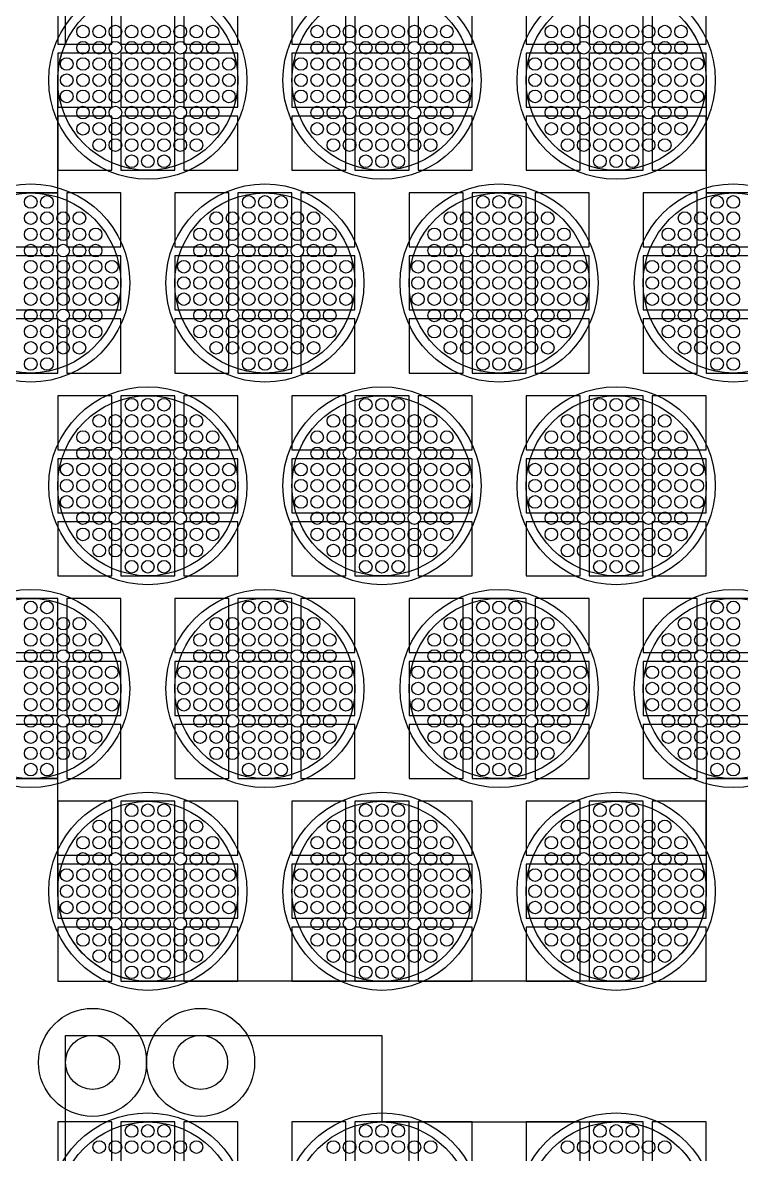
# Model space of a CAD drawing. Extents: x -49 to 54, y -38 to 38.
# Drawn here: x 17.05 to 21.04, y -24.13 to -17.85 of the extents above; entities that cross this region are included whole.
import ezdxf

# ---------------------------------------------------------------- set-up
doc = ezdxf.new("R2010")
doc.units = 0
for name, color, linetype in [('ADHESIVE_VIA_OPENINGS', 30, 'CONTINUOUS'), ('BACK_LAYER', 5, 'CONTINUOUS'), ('COND_LAYER_LOWER_ELECTRODE', 6, 'CONTINUOUS'), ('CONDUCTIVE_LAYER_BACK_LAYER', 2, 'CONTINUOUS'), ('EMITTER', 3, 'CONTINUOUS'), ('LOWER_ELECTRODE', 1, 'CONTINUOUS'), ('SUBSTRATE_VIA', 4, 'CONTINUOUS')]:
    doc.layers.add(name, color=color, linetype=linetype)

msp = doc.modelspace()

# ---------------------------------------------------------------- linework, layer by layer
at = {"layer": 'ADHESIVE_VIA_OPENINGS'}
for centre in [(17.4396, -23.6238), (18.0396, -23.6238)]:
    msp.add_circle(centre, 0.3, dxfattribs=at)
at = {"layer": 'BACK_LAYER'}
for points in [[(17.2465, -17.9704), (17.5465, -17.9704), (17.5465, -17.6704), (17.2465, -17.6704)], [(17.5965, -17.9704), (17.8965, -17.9704), (17.8965, -17.6704), (17.5965, -17.6704)], [(17.9465, -17.9704), (18.2465, -17.9704), (18.2465, -17.6704), (17.9465, -17.6704)], [(18.5465, -17.9704), (18.8465, -17.9704), (18.8465, -17.6704), (18.5465, -17.6704)], [(18.8965, -17.9704), (19.1965, -17.9704), (19.1965, -17.6704), (18.8965, -17.6704)], [(19.2465, -17.9704), (19.5465, -17.9704), (19.5465, -17.6704), (19.2465, -17.6704)], [(19.8465, -17.9704), (20.1465, -17.9704), (20.1465, -17.6704), (19.8465, -17.6704)], [(20.1965, -17.9704), (20.4965, -17.9704), (20.4965, -17.6704), (20.1965, -17.6704)], [(20.5465, -17.9704), (20.8465, -17.9704), (20.8465, -17.6704), (20.5465, -17.6704)], [(17.2465, -18.3204), (17.5465, -18.3204), (17.5465, -18.0204), (17.2465, -18.0204)], [(17.5965, -18.3204), (17.8965, -18.3204), (17.8965, -18.0204), (17.5965, -18.0204)], [(17.9465, -18.3204), (18.2465, -18.3204), (18.2465, -18.0204), (17.9465, -18.0204)], [(18.5465, -18.3204), (18.8465, -18.3204), (18.8465, -18.0204), (18.5465, -18.0204)], [(18.8965, -18.3204), (19.1965, -18.3204), (19.1965, -18.0204), (18.8965, -18.0204)], [(19.2465, -18.3204), (19.5465, -18.3204), (19.5465, -18.0204), (19.2465, -18.0204)], [(19.8465, -18.3204), (20.1465, -18.3204), (20.1465, -18.0204), (19.8465, -18.0204)], [(20.1965, -18.3204), (20.4965, -18.3204), (20.4965, -18.0204), (20.1965, -18.0204)], [(20.5465, -18.3204), (20.8465, -18.3204), (20.8465, -18.0204), (20.5465, -18.0204)], [(17.2465, -18.6704), (17.5465, -18.6704), (17.5465, -18.3704), (17.2465, -18.3704)], [(17.5965, -18.6704), (17.8965, -18.6704), (17.8965, -18.3704), (17.5965, -18.3704)], [(17.9465, -18.6704), (18.2465, -18.6704), (18.2465, -18.3704), (17.9465, -18.3704)], [(18.5465, -18.6704), (18.8465, -18.6704), (18.8465, -18.3704), (18.5465, -18.3704)], [(18.8965, -18.6704), (19.1965, -18.6704), (19.1965, -18.3704), (18.8965, -18.3704)], [(19.2465, -18.6704), (19.5465, -18.6704), (19.5465, -18.3704), (19.2465, -18.3704)], [(19.8465, -18.6704), (20.1465, -18.6704), (20.1465, -18.3704), (19.8465, -18.3704)], [(20.1965, -18.6704), (20.4965, -18.6704), (20.4965, -18.3704), (20.1965, -18.3704)], [(20.5465, -18.6704), (20.8465, -18.6704), (20.8465, -18.3704), (20.5465, -18.3704)], [(16.9465, -19.0962), (17.2465, -19.0962), (17.2465, -18.7962), (16.9465, -18.7962)], [(17.2965, -19.0962), (17.5965, -19.0962), (17.5965, -18.7962), (17.2965, -18.7962)], [(17.8965, -19.0962), (18.1965, -19.0962), (18.1965, -18.7962), (17.8965, -18.7962)], [(18.2465, -19.0962), (18.5465, -19.0962), (18.5465, -18.7962), (18.2465, -18.7962)], [(18.5965, -19.0962), (18.8965, -19.0962), (18.8965, -18.7962), (18.5965, -18.7962)], [(19.1965, -19.0962), (19.4965, -19.0962), (19.4965, -18.7962), (19.1965, -18.7962)], [(19.5465, -19.0962), (19.8465, -19.0962), (19.8465, -18.7962), (19.5465, -18.7962)], [(19.8965, -19.0962), (20.1965, -19.0962), (20.1965, -18.7962), (19.8965, -18.7962)], [(20.4965, -19.0962), (20.7965, -19.0962), (20.7965, -18.7962), (20.4965, -18.7962)], [(20.8465, -19.0962), (21.1465, -19.0962), (21.1465, -18.7962), (20.8465, -18.7962)], [(16.9465, -19.4462), (17.2465, -19.4462), (17.2465, -19.1462), (16.9465, -19.1462)], [(17.2965, -19.4462), (17.5965, -19.4462), (17.5965, -19.1462), (17.2965, -19.1462)], [(17.8965, -19.4462), (18.1965, -19.4462), (18.1965, -19.1462), (17.8965, -19.1462)], [(18.2465, -19.4462), (18.5465, -19.4462), (18.5465, -19.1462), (18.2465, -19.1462)], [(18.5965, -19.4462), (18.8965, -19.4462), (18.8965, -19.1462), (18.5965, -19.1462)], [(19.1965, -19.4462), (19.4965, -19.4462), (19.4965, -19.1462), (19.1965, -19.1462)], [(19.5465, -19.4462), (19.8465, -19.4462), (19.8465, -19.1462), (19.5465, -19.1462)], [(19.8965, -19.4462), (20.1965, -19.4462), (20.1965, -19.1462), (19.8965, -19.1462)], [(20.4965, -19.4462), (20.7965, -19.4462), (20.7965, -19.1462), (20.4965, -19.1462)], [(20.8465, -19.4462), (21.1465, -19.4462), (21.1465, -19.1462), (20.8465, -19.1462)], [(16.9465, -19.7962), (17.2465, -19.7962), (17.2465, -19.4962), (16.9465, -19.4962)], [(17.2965, -19.7962), (17.5965, -19.7962), (17.5965, -19.4962), (17.2965, -19.4962)], [(17.8965, -19.7962), (18.1965, -19.7962), (18.1965, -19.4962), (17.8965, -19.4962)], [(18.2465, -19.7962), (18.5465, -19.7962), (18.5465, -19.4962), (18.2465, -19.4962)], [(18.5965, -19.7962), (18.8965, -19.7962), (18.8965, -19.4962), (18.5965, -19.4962)], [(19.1965, -19.7962), (19.4965, -19.7962), (19.4965, -19.4962), (19.1965, -19.4962)], [(19.5465, -19.7962), (19.8465, -19.7962), (19.8465, -19.4962), (19.5465, -19.4962)], [(19.8965, -19.7962), (20.1965, -19.7962), (20.1965, -19.4962), (19.8965, -19.4962)], [(20.4965, -19.7962), (20.7965, -19.7962), (20.7965, -19.4962), (20.4965, -19.4962)], [(20.8465, -19.7962), (21.1465, -19.7962), (21.1465, -19.4962), (20.8465, -19.4962)], [(17.2465, -20.2221), (17.5465, -20.2221), (17.5465, -19.9221), (17.2465, -19.9221)], [(17.5965, -20.2221), (17.8965, -20.2221), (17.8965, -19.9221), (17.5965, -19.9221)], [(17.9465, -20.2221), (18.2465, -20.2221), (18.2465, -19.9221), (17.9465, -19.9221)], [(18.5465, -20.2221), (18.8465, -20.2221), (18.8465, -19.9221), (18.5465, -19.9221)], [(18.8965, -20.2221), (19.1965, -20.2221), (19.1965, -19.9221), (18.8965, -19.9221)], [(19.2465, -20.2221), (19.5465, -20.2221), (19.5465, -19.9221), (19.2465, -19.9221)], [(19.8465, -20.2221), (20.1465, -20.2221), (20.1465, -19.9221), (19.8465, -19.9221)], [(20.1965, -20.2221), (20.4965, -20.2221), (20.4965, -19.9221), (20.1965, -19.9221)], [(20.5465, -20.2221), (20.8465, -20.2221), (20.8465, -19.9221), (20.5465, -19.9221)], [(17.2465, -20.5721), (17.5465, -20.5721), (17.5465, -20.2721), (17.2465, -20.2721)], [(17.5965, -20.5721), (17.8965, -20.5721), (17.8965, -20.2721), (17.5965, -20.2721)], [(17.9465, -20.5721), (18.2465, -20.5721), (18.2465, -20.2721), (17.9465, -20.2721)], [(18.5465, -20.5721), (18.8465, -20.5721), (18.8465, -20.2721), (18.5465, -20.2721)], [(18.8965, -20.5721), (19.1965, -20.5721), (19.1965, -20.2721), (18.8965, -20.2721)], [(19.2465, -20.5721), (19.5465, -20.5721), (19.5465, -20.2721), (19.2465, -20.2721)], [(19.8465, -20.5721), (20.1465, -20.5721), (20.1465, -20.2721), (19.8465, -20.2721)], [(20.1965, -20.5721), (20.4965, -20.5721), (20.4965, -20.2721), (20.1965, -20.2721)], [(20.5465, -20.5721), (20.8465, -20.5721), (20.8465, -20.2721), (20.5465, -20.2721)], [(17.2465, -20.9221), (17.5465, -20.9221), (17.5465, -20.6221), (17.2465, -20.6221)], [(17.5965, -20.9221), (17.8965, -20.9221), (17.8965, -20.6221), (17.5965, -20.6221)], [(17.9465, -20.9221), (18.2465, -20.9221), (18.2465, -20.6221), (17.9465, -20.6221)], [(18.5465, -20.9221), (18.8465, -20.9221), (18.8465, -20.6221), (18.5465, -20.6221)], [(18.8965, -20.9221), (19.1965, -20.9221), (19.1965, -20.6221), (18.8965, -20.6221)], [(19.2465, -20.9221), (19.5465, -20.9221), (19.5465, -20.6221), (19.2465, -20.6221)], [(19.8465, -20.9221), (20.1465, -20.9221), (20.1465, -20.6221), (19.8465, -20.6221)], [(20.1965, -20.9221), (20.4965, -20.9221), (20.4965, -20.6221), (20.1965, -20.6221)], [(20.5465, -20.9221), (20.8465, -20.9221), (20.8465, -20.6221), (20.5465, -20.6221)], [(16.9465, -21.3479), (17.2465, -21.3479), (17.2465, -21.0479), (16.9465, -21.0479)], [(17.2965, -21.3479), (17.5965, -21.3479), (17.5965, -21.0479), (17.2965, -21.0479)], [(17.8965, -21.3479), (18.1965, -21.3479), (18.1965, -21.0479), (17.8965, -21.0479)], [(18.2465, -21.3479), (18.5465, -21.3479), (18.5465, -21.0479), (18.2465, -21.0479)], [(18.5965, -21.3479), (18.8965, -21.3479), (18.8965, -21.0479), (18.5965, -21.0479)], [(19.1965, -21.3479), (19.4965, -21.3479), (19.4965, -21.0479), (19.1965, -21.0479)], [(19.5465, -21.3479), (19.8465, -21.3479), (19.8465, -21.0479), (19.5465, -21.0479)], [(19.8965, -21.3479), (20.1965, -21.3479), (20.1965, -21.0479), (19.8965, -21.0479)], [(20.4965, -21.3479), (20.7965, -21.3479), (20.7965, -21.0479), (20.4965, -21.0479)], [(20.8465, -21.3479), (21.1465, -21.3479), (21.1465, -21.0479), (20.8465, -21.0479)], [(16.9465, -21.6979), (17.2465, -21.6979), (17.2465, -21.3979), (16.9465, -21.3979)], [(17.2965, -21.6979), (17.5965, -21.6979), (17.5965, -21.3979), (17.2965, -21.3979)], [(17.8965, -21.6979), (18.1965, -21.6979), (18.1965, -21.3979), (17.8965, -21.3979)], [(18.2465, -21.6979), (18.5465, -21.6979), (18.5465, -21.3979), (18.2465, -21.3979)], [(18.5965, -21.6979), (18.8965, -21.6979), (18.8965, -21.3979), (18.5965, -21.3979)], [(19.1965, -21.6979), (19.4965, -21.6979), (19.4965, -21.3979), (19.1965, -21.3979)], [(19.5465, -21.6979), (19.8465, -21.6979), (19.8465, -21.3979), (19.5465, -21.3979)], [(19.8965, -21.6979), (20.1965, -21.6979), (20.1965, -21.3979), (19.8965, -21.3979)], [(20.4965, -21.6979), (20.7965, -21.6979), (20.7965, -21.3979), (20.4965, -21.3979)], [(20.8465, -21.6979), (21.1465, -21.6979), (21.1465, -21.3979), (20.8465, -21.3979)], [(16.9465, -22.0479), (17.2465, -22.0479), (17.2465, -21.7479), (16.9465, -21.7479)], [(17.2965, -22.0479), (17.5965, -22.0479), (17.5965, -21.7479), (17.2965, -21.7479)], [(17.8965, -22.0479), (18.1965, -22.0479), (18.1965, -21.7479), (17.8965, -21.7479)], [(18.2465, -22.0479), (18.5465, -22.0479), (18.5465, -21.7479), (18.2465, -21.7479)], [(18.5965, -22.0479), (18.8965, -22.0479), (18.8965, -21.7479), (18.5965, -21.7479)], [(19.1965, -22.0479), (19.4965, -22.0479), (19.4965, -21.7479), (19.1965, -21.7479)], [(19.5465, -22.0479), (19.8465, -22.0479), (19.8465, -21.7479), (19.5465, -21.7479)], [(19.8965, -22.0479), (20.1965, -22.0479), (20.1965, -21.7479), (19.8965, -21.7479)], [(20.4965, -22.0479), (20.7965, -22.0479), (20.7965, -21.7479), (20.4965, -21.7479)], [(20.8465, -22.0479), (21.1465, -22.0479), (21.1465, -21.7479), (20.8465, -21.7479)], [(17.2465, -22.4737), (17.5465, -22.4737), (17.5465, -22.1737), (17.2465, -22.1737)], [(17.5965, -22.4737), (17.8965, -22.4737), (17.8965, -22.1737), (17.5965, -22.1737)], [(17.9465, -22.4737), (18.2465, -22.4737), (18.2465, -22.1737), (17.9465, -22.1737)], [(18.5465, -22.4737), (18.8465, -22.4737), (18.8465, -22.1737), (18.5465, -22.1737)], [(18.8965, -22.4737), (19.1965, -22.4737), (19.1965, -22.1737), (18.8965, -22.1737)], [(19.2465, -22.4737), (19.5465, -22.4737), (19.5465, -22.1737), (19.2465, -22.1737)], [(19.8465, -22.4737), (20.1465, -22.4737), (20.1465, -22.1737), (19.8465, -22.1737)], [(20.1965, -22.4737), (20.4965, -22.4737), (20.4965, -22.1737), (20.1965, -22.1737)], [(20.5465, -22.4737), (20.8465, -22.4737), (20.8465, -22.1737), (20.5465, -22.1737)], [(17.2465, -22.8237), (17.5465, -22.8237), (17.5465, -22.5237), (17.2465, -22.5237)], [(17.5965, -22.8237), (17.8965, -22.8237), (17.8965, -22.5237), (17.5965, -22.5237)], [(17.9465, -22.8237), (18.2465, -22.8237), (18.2465, -22.5237), (17.9465, -22.5237)], [(18.5465, -22.8237), (18.8465, -22.8237), (18.8465, -22.5237), (18.5465, -22.5237)], [(18.8965, -22.8237), (19.1965, -22.8237), (19.1965, -22.5237), (18.8965, -22.5237)], [(19.2465, -22.8237), (19.5465, -22.8237), (19.5465, -22.5237), (19.2465, -22.5237)], [(19.8465, -22.8237), (20.1465, -22.8237), (20.1465, -22.5237), (19.8465, -22.5237)], [(20.1965, -22.8237), (20.4965, -22.8237), (20.4965, -22.5237), (20.1965, -22.5237)], [(20.5465, -22.8237), (20.8465, -22.8237), (20.8465, -22.5237), (20.5465, -22.5237)], [(17.2465, -23.1737), (17.5465, -23.1737), (17.5465, -22.8737), (17.2465, -22.8737)], [(17.5965, -23.1737), (17.8965, -23.1737), (17.8965, -22.8737), (17.5965, -22.8737)], [(17.9465, -23.1737), (18.2465, -23.1737), (18.2465, -22.8737), (17.9465, -22.8737)], [(18.5465, -23.1737), (18.8465, -23.1737), (18.8465, -22.8737), (18.5465, -22.8737)], [(18.8965, -23.1737), (19.1965, -23.1737), (19.1965, -22.8737), (18.8965, -22.8737)], [(19.2465, -23.1737), (19.5465, -23.1737), (19.5465, -22.8737), (19.2465, -22.8737)], [(19.8465, -23.1737), (20.1465, -23.1737), (20.1465, -22.8737), (19.8465, -22.8737)], [(20.1965, -23.1737), (20.4965, -23.1737), (20.4965, -22.8737), (20.1965, -22.8737)], [(20.5465, -23.1737), (20.8465, -23.1737), (20.8465, -22.8737), (20.5465, -22.8737)], [(17.2465, -24.2541), (17.5465, -24.2541), (17.5465, -23.9541), (17.2465, -23.9541)], [(17.5965, -24.2541), (17.8965, -24.2541), (17.8965, -23.9541), (17.5965, -23.9541)], [(17.9465, -24.2541), (18.2465, -24.2541), (18.2465, -23.9541), (17.9465, -23.9541)], [(18.5465, -24.2541), (18.8465, -24.2541), (18.8465, -23.9541), (18.5465, -23.9541)], [(18.8965, -24.2541), (19.1965, -24.2541), (19.1965, -23.9541), (18.8965, -23.9541)], [(19.2465, -24.2541), (19.5465, -24.2541), (19.5465, -23.9541), (19.2465, -23.9541)], [(19.8465, -24.2541), (20.1465, -24.2541), (20.1465, -23.9541), (19.8465, -23.9541)], [(20.1965, -24.2541), (20.4965, -24.2541), (20.4965, -23.9541), (20.1965, -23.9541)], [(20.5465, -24.2541), (20.8465, -24.2541), (20.8465, -23.9541), (20.5465, -23.9541)]]:
    msp.add_lwpolyline(points, close=True, dxfattribs=at)
at = {"layer": 'COND_LAYER_LOWER_ELECTRODE'}
for centre in [(17.7465, -18.1704), (19.0465, -18.1704), (20.3465, -18.1704), (17.0965, -19.2962), (18.3965, -19.2962), (19.6965, -19.2962), (20.9965, -19.2962), (17.7465, -20.4221), (19.0465, -20.4221), (20.3465, -20.4221), (17.0965, -21.5479), (18.3965, -21.5479), (19.6965, -21.5479), (20.9965, -21.5479), (17.7465, -22.6737), (19.0465, -22.6737), (20.3465, -22.6737), (17.7465, -24.4541), (19.0465, -24.4541), (20.3465, -24.4541)]:
    msp.add_circle(centre, 0.55, dxfattribs=at)
at = {"layer": 'CONDUCTIVE_LAYER_BACK_LAYER'}
for points in [[(17.0469, -18.7987), (17.0667, -18.7971), (17.0866, -18.7963), (17.2465, -18.7963), (17.2465, -18.1704), (17.2469, -18.1505), (17.2481, -18.1307), (17.2501, -18.1109), (17.2528, -18.0912), (17.2564, -18.0717), (17.2607, -18.0522), (17.2658, -18.033), (17.2716, -18.014), (17.2782, -17.9953), (17.2855, -17.9768), (17.2896, -17.9676), (17.2896, -17.1901)], [(20.7238, -17.8423), (20.7365, -17.8576), (20.7487, -17.8733), (20.7602, -17.8895), (20.771, -17.9062), (20.7812, -17.9233), (20.7906, -17.9408), (20.7994, -17.9586), (20.8075, -17.9768), (20.8148, -17.9953), (20.8214, -18.014), (20.8273, -18.033), (20.8323, -18.0522), (20.8367, -18.0717), (20.8402, -18.0912), (20.843, -18.1109), (20.8449, -18.1307), (20.8461, -18.1505), (20.8465, -18.1704), (20.8465, -18.7963), (21.0064, -18.7963), (21.0263, -18.7971), (21.0461, -18.7987)], [(21.0461, -22.0454), (21.0263, -22.047), (21.0064, -22.0478), (20.8465, -22.0478), (20.8465, -22.6737), (20.8461, -22.6936), (20.8449, -22.7135), (20.843, -22.7333), (20.8402, -22.7529), (20.8367, -22.7725), (20.8323, -22.7919), (20.8273, -22.8111), (20.8214, -22.8301), (20.8148, -22.8489), (20.8075, -22.8674), (20.7994, -22.8856), (20.7906, -22.9034), (20.7812, -22.9209), (20.771, -22.938), (20.7602, -22.9546), (20.7487, -22.9708), (20.7365, -22.9866), (20.7238, -23.0019), (20.7104, -23.0166), (20.6965, -23.0308), (20.6821, -23.0444), (20.6671, -23.0575), (20.6515, -23.0699), (20.6356, -23.0817), (20.6191, -23.0929), (20.6022, -23.1034), (20.5849, -23.1132), (20.5673, -23.1224), (20.5493, -23.1308), (20.5309, -23.1385), (20.5123, -23.1455), (20.4934, -23.1517), (20.4743, -23.1571), (20.455, -23.1618), (20.4355, -23.1658), (20.4159, -23.1689), (20.3961, -23.1713), (20.3763, -23.1729), (20.3564, -23.1736), (17.7366, -23.1736), (17.7167, -23.1729), (17.6969, -23.1713), (17.6771, -23.1689), (17.6575, -23.1658), (17.638, -23.1618), (17.6187, -23.1571), (17.5996, -23.1517), (17.5807, -23.1455), (17.5621, -23.1385), (17.5437, -23.1308), (17.5257, -23.1224), (17.5081, -23.1132), (17.4908, -23.1034), (17.4739, -23.0929), (17.4575, -23.0817), (17.4415, -23.0699), (17.426, -23.0575), (17.411, -23.0444), (17.3965, -23.0308), (17.3826, -23.0166), (17.3692, -23.0019), (17.3565, -22.9866), (17.3443, -22.9708), (17.3329, -22.9546), (17.322, -22.938), (17.3118, -22.9209), (17.3024, -22.9034), (17.2936, -22.8856), (17.2855, -22.8674), (17.2782, -22.8489), (17.2716, -22.8301), (17.2658, -22.8111), (17.2607, -22.7919), (17.2564, -22.7725), (17.2528, -22.7529), (17.2501, -22.7333), (17.2481, -22.7135), (17.2469, -22.6936), (17.2465, -22.6737), (17.2465, -22.0478), (17.0866, -22.0478), (17.0667, -22.047), (17.0469, -22.0454)], [(17.2896, -24.2514), (17.2896, -23.4738), (19.0465, -23.4738), (19.0465, -23.9542), (20.3564, -23.9542), (20.3763, -23.955), (20.3961, -23.9566), (20.4159, -23.959), (20.4355, -23.9621), (20.455, -23.966), (20.4743, -23.9707), (20.4934, -23.9762), (20.5123, -23.9824), (20.5309, -23.9894), (20.5493, -23.9971), (20.5673, -24.0055), (20.5849, -24.0146), (20.6022, -24.0245), (20.6191, -24.035), (20.6356, -24.0461), (20.6515, -24.058), (20.6671, -24.0704), (20.6821, -24.0834), (20.6965, -24.0971), (20.7104, -24.1113), (20.7238, -24.126), (20.7365, -24.1413)]]:
    msp.add_lwpolyline(points, dxfattribs=at)
at = {"layer": 'EMITTER'}
for centre in [(17.7465, -18.1704), (19.0465, -18.1704), (20.3465, -18.1704), (17.0965, -19.2962), (18.3965, -19.2962), (19.6965, -19.2962), (20.9965, -19.2962), (17.7465, -20.4221), (19.0465, -20.4221), (20.3465, -20.4221), (17.0965, -21.5479), (18.3965, -21.5479), (19.6965, -21.5479), (20.9965, -21.5479), (17.7465, -22.6737), (19.0465, -22.6737), (20.3465, -22.6737), (17.7465, -24.4541), (19.0465, -24.4541), (20.3465, -24.4541)]:
    msp.add_circle(centre, 0.5, dxfattribs=at)
at = {"layer": 'LOWER_ELECTRODE'}
for centre in [(17.3865, -17.9004), (17.4765, -17.9004), (17.5665, -17.9004), (17.6565, -17.9004), (17.7465, -17.9004), (17.8365, -17.9004), (17.9265, -17.9004), (18.0165, -17.9004), (18.1065, -17.9004), (18.6865, -17.9004), (18.7765, -17.9004), (18.8665, -17.9004), (18.9565, -17.9004), (19.0465, -17.9004), (19.1365, -17.9004), (19.2265, -17.9004), (19.3165, -17.9004), (19.4065, -17.9004), (19.9865, -17.9004), (20.0765, -17.9004), (20.1665, -17.9004), (20.2565, -17.9004), (20.3465, -17.9004), (20.4365, -17.9004), (20.5265, -17.9004), (20.6165, -17.9004), (20.7065, -17.9004), (17.3865, -17.9904), (17.4765, -17.9904), (17.5665, -17.9904), (17.6565, -17.9904), (17.7465, -17.9904), (17.8365, -17.9904), (17.9265, -17.9904), (18.0165, -17.9904), (18.1065, -17.9904), (18.6865, -17.9904), (18.7765, -17.9904), (18.8665, -17.9904), (18.9565, -17.9904), (19.0465, -17.9904), (19.1365, -17.9904), (19.2265, -17.9904), (19.3165, -17.9904), (19.4065, -17.9904), (19.9865, -17.9904), (20.0765, -17.9904), (20.1665, -17.9904), (20.2565, -17.9904), (20.3465, -17.9904), (20.4365, -17.9904), (20.5265, -17.9904), (20.6165, -17.9904), (20.7065, -17.9904), (17.2965, -18.0804), (17.3865, -18.0804), (17.4765, -18.0804), (17.5665, -18.0804), (17.6565, -18.0804), (17.7465, -18.0804), (17.8365, -18.0804), (17.9265, -18.0804), (18.0165, -18.0804), (18.1065, -18.0804), (18.1965, -18.0804), (18.5965, -18.0804), (18.6865, -18.0804), (18.7765, -18.0804), (18.8665, -18.0804), (18.9565, -18.0804), (19.0465, -18.0804), (19.1365, -18.0804), (19.2265, -18.0804), (19.3165, -18.0804), (19.4065, -18.0804), (19.4965, -18.0804), (19.8965, -18.0804), (19.9865, -18.0804), (20.0765, -18.0804), (20.1665, -18.0804), (20.2565, -18.0804), (20.3465, -18.0804), (20.4365, -18.0804), (20.5265, -18.0804), (20.6165, -18.0804), (20.7065, -18.0804), (20.7965, -18.0804), (17.2965, -18.1704), (17.3865, -18.1704), (17.4765, -18.1704), (17.5665, -18.1704), (17.6565, -18.1704), (17.7465, -18.1704), (17.8365, -18.1704), (17.9265, -18.1704), (18.0165, -18.1704), (18.1065, -18.1704), (18.1965, -18.1704), (18.5965, -18.1704), (18.6865, -18.1704), (18.7765, -18.1704), (18.8665, -18.1704), (18.9565, -18.1704), (19.0465, -18.1704), (19.1365, -18.1704), (19.2265, -18.1704), (19.3165, -18.1704), (19.4065, -18.1704), (19.4965, -18.1704), (19.8965, -18.1704), (19.9865, -18.1704), (20.0765, -18.1704), (20.1665, -18.1704), (20.2565, -18.1704), (20.3465, -18.1704), (20.4365, -18.1704), (20.5265, -18.1704), (20.6165, -18.1704), (20.7065, -18.1704), (20.7965, -18.1704), (17.2965, -18.2604), (17.3865, -18.2604), (17.4765, -18.2604), (17.5665, -18.2604), (17.6565, -18.2604), (17.7465, -18.2604), (17.8365, -18.2604), (17.9265, -18.2604), (18.0165, -18.2604), (18.1065, -18.2604), (18.1965, -18.2604), (18.5965, -18.2604), (18.6865, -18.2604), (18.7765, -18.2604), (18.8665, -18.2604), (18.9565, -18.2604), (19.0465, -18.2604), (19.1365, -18.2604), (19.2265, -18.2604), (19.3165, -18.2604), (19.4065, -18.2604), (19.4965, -18.2604), (19.8965, -18.2604), (19.9865, -18.2604), (20.0765, -18.2604), (20.1665, -18.2604), (20.2565, -18.2604), (20.3465, -18.2604), (20.4365, -18.2604), (20.5265, -18.2604), (20.6165, -18.2604), (20.7065, -18.2604), (20.7965, -18.2604), (17.3865, -18.3504), (17.4765, -18.3504), (17.5665, -18.3504), (17.6565, -18.3504), (17.7465, -18.3504), (17.8365, -18.3504), (17.9265, -18.3504), (18.0165, -18.3504), (18.1065, -18.3504), (18.6865, -18.3504), (18.7765, -18.3504), (18.8665, -18.3504), (18.9565, -18.3504), (19.0465, -18.3504), (19.1365, -18.3504), (19.2265, -18.3504), (19.3165, -18.3504), (19.4065, -18.3504), (19.9865, -18.3504), (20.0765, -18.3504), (20.1665, -18.3504), (20.2565, -18.3504), (20.3465, -18.3504), (20.4365, -18.3504), (20.5265, -18.3504), (20.6165, -18.3504), (20.7065, -18.3504), (17.3865, -18.4404), (17.4765, -18.4404), (17.5665, -18.4404), (17.6565, -18.4404), (17.7465, -18.4404), (17.8365, -18.4404), (17.9265, -18.4404), (18.0165, -18.4404), (18.1065, -18.4404), (18.6865, -18.4404), (18.7765, -18.4404), (18.8665, -18.4404), (18.9565, -18.4404), (19.0465, -18.4404), (19.1365, -18.4404), (19.2265, -18.4404), (19.3165, -18.4404), (19.4065, -18.4404), (19.9865, -18.4404), (20.0765, -18.4404), (20.1665, -18.4404), (20.2565, -18.4404), (20.3465, -18.4404), (20.4365, -18.4404), (20.5265, -18.4404), (20.6165, -18.4404), (20.7065, -18.4404), (17.4765, -18.5304), (17.5665, -18.5304), (17.6565, -18.5304), (17.7465, -18.5304), (17.8365, -18.5304), (17.9265, -18.5304), (18.0165, -18.5304), (18.7765, -18.5304), (18.8665, -18.5304), (18.9565, -18.5304), (19.0465, -18.5304), (19.1365, -18.5304), (19.2265, -18.5304), (19.3165, -18.5304), (20.0765, -18.5304), (20.1665, -18.5304), (20.2565, -18.5304), (20.3465, -18.5304), (20.4365, -18.5304), (20.5265, -18.5304), (20.6165, -18.5304), (17.6565, -18.6204), (17.7465, -18.6204), (17.8365, -18.6204), (18.9565, -18.6204), (19.0465, -18.6204), (19.1365, -18.6204), (20.2565, -18.6204), (20.3465, -18.6204), (20.4365, -18.6204), (17.0965, -18.8462), (17.1865, -18.8462), (18.3065, -18.8462), (18.3965, -18.8462), (18.4865, -18.8462), (19.6065, -18.8462), (19.6965, -18.8462), (19.7865, -18.8462), (20.9065, -18.8462), (20.9965, -18.8462), (17.0965, -18.9362), (17.1865, -18.9362), (17.2765, -18.9362), (17.3665, -18.9362), (18.1265, -18.9362), (18.2165, -18.9362), (18.3065, -18.9362), (18.3965, -18.9362), (18.4865, -18.9362), (18.5765, -18.9362), (18.6665, -18.9362), (19.4265, -18.9362), (19.5165, -18.9362), (19.6065, -18.9362), (19.6965, -18.9362), (19.7865, -18.9362), (19.8765, -18.9362), (19.9665, -18.9362), (20.7265, -18.9362), (20.8165, -18.9362), (20.9065, -18.9362), (20.9965, -18.9362), (17.0965, -19.0262), (17.1865, -19.0262), (17.2765, -19.0262), (17.3665, -19.0262), (17.4565, -19.0262), (18.0365, -19.0262), (18.1265, -19.0262), (18.2165, -19.0262), (18.3065, -19.0262), (18.3965, -19.0262), (18.4865, -19.0262), (18.5765, -19.0262), (18.6665, -19.0262), (18.7565, -19.0262), (19.3365, -19.0262), (19.4265, -19.0262), (19.5165, -19.0262), (19.6065, -19.0262), (19.6965, -19.0262), (19.7865, -19.0262), (19.8765, -19.0262), (19.9665, -19.0262), (20.0565, -19.0262), (20.6365, -19.0262), (20.7265, -19.0262), (20.8165, -19.0262), (20.9065, -19.0262), (20.9965, -19.0262), (17.0965, -19.1162), (17.1865, -19.1162), (17.2765, -19.1162), (17.3665, -19.1162), (17.4565, -19.1162), (18.0365, -19.1162), (18.1265, -19.1162), (18.2165, -19.1162), (18.3065, -19.1162), (18.3965, -19.1162), (18.4865, -19.1162), (18.5765, -19.1162), (18.6665, -19.1162), (18.7565, -19.1162), (19.3365, -19.1162), (19.4265, -19.1162), (19.5165, -19.1162), (19.6065, -19.1162), (19.6965, -19.1162), (19.7865, -19.1162), (19.8765, -19.1162), (19.9665, -19.1162), (20.0565, -19.1162), (20.6365, -19.1162), (20.7265, -19.1162), (20.8165, -19.1162), (20.9065, -19.1162), (20.9965, -19.1162), (17.0965, -19.2062), (17.1865, -19.2062), (17.2765, -19.2062), (17.3665, -19.2062), (17.4565, -19.2062), (17.5465, -19.2062), (17.9465, -19.2062), (18.0365, -19.2062), (18.1265, -19.2062), (18.2165, -19.2062), (18.3065, -19.2062), (18.3965, -19.2062), (18.4865, -19.2062), (18.5765, -19.2062), (18.6665, -19.2062), (18.7565, -19.2062), (18.8465, -19.2062), (19.2465, -19.2062), (19.3365, -19.2062), (19.4265, -19.2062), (19.5165, -19.2062), (19.6065, -19.2062), (19.6965, -19.2062), (19.7865, -19.2062), (19.8765, -19.2062), (19.9665, -19.2062), (20.0565, -19.2062), (20.1465, -19.2062), (20.5465, -19.2062), (20.6365, -19.2062), (20.7265, -19.2062), (20.8165, -19.2062), (20.9065, -19.2062), (20.9965, -19.2062), (17.0965, -19.2962), (17.1865, -19.2962), (17.2765, -19.2962), (17.3665, -19.2962), (17.4565, -19.2962), (17.5465, -19.2962), (17.9465, -19.2962), (18.0365, -19.2962), (18.1265, -19.2962), (18.2165, -19.2962), (18.3065, -19.2962), (18.3965, -19.2962), (18.4865, -19.2962), (18.5765, -19.2962), (18.6665, -19.2962), (18.7565, -19.2962), (18.8465, -19.2962), (19.2465, -19.2962), (19.3365, -19.2962), (19.4265, -19.2962), (19.5165, -19.2962), (19.6065, -19.2962), (19.6965, -19.2962), (19.7865, -19.2962), (19.8765, -19.2962), (19.9665, -19.2962), (20.0565, -19.2962), (20.1465, -19.2962), (20.5465, -19.2962), (20.6365, -19.2962), (20.7265, -19.2962), (20.8165, -19.2962), (20.9065, -19.2962), (20.9965, -19.2962), (17.0965, -19.3862), (17.1865, -19.3862), (17.2765, -19.3862), (17.3665, -19.3862), (17.4565, -19.3862), (17.5465, -19.3862), (17.9465, -19.3862), (18.0365, -19.3862), (18.1265, -19.3862), (18.2165, -19.3862), (18.3065, -19.3862), (18.3965, -19.3862), (18.4865, -19.3862), (18.5765, -19.3862), (18.6665, -19.3862), (18.7565, -19.3862), (18.8465, -19.3862), (19.2465, -19.3862), (19.3365, -19.3862), (19.4265, -19.3862), (19.5165, -19.3862), (19.6065, -19.3862), (19.6965, -19.3862), (19.7865, -19.3862), (19.8765, -19.3862), (19.9665, -19.3862), (20.0565, -19.3862), (20.1465, -19.3862), (20.5465, -19.3862), (20.6365, -19.3862), (20.7265, -19.3862), (20.8165, -19.3862), (20.9065, -19.3862), (20.9965, -19.3862), (17.0965, -19.4762), (17.1865, -19.4762), (17.2765, -19.4762), (17.3665, -19.4762), (17.4565, -19.4762), (18.0365, -19.4762), (18.1265, -19.4762), (18.2165, -19.4762), (18.3065, -19.4762), (18.3965, -19.4762), (18.4865, -19.4762), (18.5765, -19.4762), (18.6665, -19.4762), (18.7565, -19.4762), (19.3365, -19.4762), (19.4265, -19.4762), (19.5165, -19.4762), (19.6065, -19.4762), (19.6965, -19.4762), (19.7865, -19.4762), (19.8765, -19.4762), (19.9665, -19.4762), (20.0565, -19.4762), (20.6365, -19.4762), (20.7265, -19.4762), (20.8165, -19.4762), (20.9065, -19.4762), (20.9965, -19.4762), (17.0965, -19.5662), (17.1865, -19.5662), (17.2765, -19.5662), (17.3665, -19.5662), (17.4565, -19.5662), (18.0365, -19.5662), (18.1265, -19.5662), (18.2165, -19.5662), (18.3065, -19.5662), (18.3965, -19.5662), (18.4865, -19.5662), (18.5765, -19.5662), (18.6665, -19.5662), (18.7565, -19.5662), (19.3365, -19.5662), (19.4265, -19.5662), (19.5165, -19.5662), (19.6065, -19.5662), (19.6965, -19.5662), (19.7865, -19.5662), (19.8765, -19.5662), (19.9665, -19.5662), (20.0565, -19.5662), (20.6365, -19.5662), (20.7265, -19.5662), (20.8165, -19.5662), (20.9065, -19.5662), (20.9965, -19.5662), (17.0965, -19.6562), (17.1865, -19.6562), (17.2765, -19.6562), (17.3665, -19.6562), (18.1265, -19.6562), (18.2165, -19.6562), (18.3065, -19.6562), (18.3965, -19.6562), (18.4865, -19.6562), (18.5765, -19.6562), (18.6665, -19.6562), (19.4265, -19.6562), (19.5165, -19.6562), (19.6065, -19.6562), (19.6965, -19.6562), (19.7865, -19.6562), (19.8765, -19.6562), (19.9665, -19.6562), (20.7265, -19.6562), (20.8165, -19.6562), (20.9065, -19.6562), (20.9965, -19.6562), (17.0965, -19.7462), (17.1865, -19.7462), (18.3065, -19.7462), (18.3965, -19.7462), (18.4865, -19.7462), (19.6065, -19.7462), (19.6965, -19.7462), (19.7865, -19.7462), (20.9065, -19.7462), (20.9965, -19.7462), (17.6565, -19.9721), (17.7465, -19.9721), (17.8365, -19.9721), (18.9565, -19.9721), (19.0465, -19.9721), (19.1365, -19.9721), (20.2565, -19.9721), (20.3465, -19.9721), (20.4365, -19.9721), (17.4765, -20.0621), (17.5665, -20.0621), (17.6565, -20.0621), (17.7465, -20.0621), (17.8365, -20.0621), (17.9265, -20.0621), (18.0165, -20.0621), (18.7765, -20.0621), (18.8665, -20.0621), (18.9565, -20.0621), (19.0465, -20.0621), (19.1365, -20.0621), (19.2265, -20.0621), (19.3165, -20.0621), (20.0765, -20.0621), (20.1665, -20.0621), (20.2565, -20.0621), (20.3465, -20.0621), (20.4365, -20.0621), (20.5265, -20.0621), (20.6165, -20.0621), (17.3865, -20.1521), (17.4765, -20.1521), (17.5665, -20.1521), (17.6565, -20.1521), (17.7465, -20.1521), (17.8365, -20.1521), (17.9265, -20.1521), (18.0165, -20.1521), (18.1065, -20.1521), (18.6865, -20.1521), (18.7765, -20.1521), (18.8665, -20.1521), (18.9565, -20.1521), (19.0465, -20.1521), (19.1365, -20.1521), (19.2265, -20.1521), (19.3165, -20.1521), (19.4065, -20.1521), (19.9865, -20.1521), (20.0765, -20.1521), (20.1665, -20.1521), (20.2565, -20.1521), (20.3465, -20.1521), (20.4365, -20.1521), (20.5265, -20.1521), (20.6165, -20.1521), (20.7065, -20.1521), (17.3865, -20.2421), (17.4765, -20.2421), (17.5665, -20.2421), (17.6565, -20.2421), (17.7465, -20.2421), (17.8365, -20.2421), (17.9265, -20.2421), (18.0165, -20.2421), (18.1065, -20.2421), (18.6865, -20.2421), (18.7765, -20.2421), (18.8665, -20.2421), (18.9565, -20.2421), (19.0465, -20.2421), (19.1365, -20.2421), (19.2265, -20.2421), (19.3165, -20.2421), (19.4065, -20.2421), (19.9865, -20.2421), (20.0765, -20.2421), (20.1665, -20.2421), (20.2565, -20.2421), (20.3465, -20.2421), (20.4365, -20.2421), (20.5265, -20.2421), (20.6165, -20.2421), (20.7065, -20.2421), (17.2965, -20.3321), (17.3865, -20.3321), (17.4765, -20.3321), (17.5665, -20.3321), (17.6565, -20.3321), (17.7465, -20.3321), (17.8365, -20.3321), (17.9265, -20.3321), (18.0165, -20.3321), (18.1065, -20.3321), (18.1965, -20.3321), (18.5965, -20.3321), (18.6865, -20.3321), (18.7765, -20.3321), (18.8665, -20.3321), (18.9565, -20.3321), (19.0465, -20.3321), (19.1365, -20.3321), (19.2265, -20.3321), (19.3165, -20.3321), (19.4065, -20.3321), (19.4965, -20.3321), (19.8965, -20.3321), (19.9865, -20.3321), (20.0765, -20.3321), (20.1665, -20.3321), (20.2565, -20.3321), (20.3465, -20.3321), (20.4365, -20.3321), (20.5265, -20.3321), (20.6165, -20.3321), (20.7065, -20.3321), (20.7965, -20.3321), (17.2965, -20.4221), (17.3865, -20.4221), (17.4765, -20.4221), (17.5665, -20.4221), (17.6565, -20.4221), (17.7465, -20.4221), (17.8365, -20.4221), (17.9265, -20.4221), (18.0165, -20.4221), (18.1065, -20.4221), (18.1965, -20.4221), (18.5965, -20.4221), (18.6865, -20.4221), (18.7765, -20.4221), (18.8665, -20.4221), (18.9565, -20.4221), (19.0465, -20.4221), (19.1365, -20.4221), (19.2265, -20.4221), (19.3165, -20.4221), (19.4065, -20.4221), (19.4965, -20.4221), (19.8965, -20.4221), (19.9865, -20.4221), (20.0765, -20.4221), (20.1665, -20.4221), (20.2565, -20.4221), (20.3465, -20.4221), (20.4365, -20.4221), (20.5265, -20.4221), (20.6165, -20.4221), (20.7065, -20.4221), (20.7965, -20.4221), (17.2965, -20.5121), (17.3865, -20.5121), (17.4765, -20.5121), (17.5665, -20.5121), (17.6565, -20.5121), (17.7465, -20.5121), (17.8365, -20.5121), (17.9265, -20.5121), (18.0165, -20.5121), (18.1065, -20.5121), (18.1965, -20.5121), (18.5965, -20.5121), (18.6865, -20.5121), (18.7765, -20.5121), (18.8665, -20.5121), (18.9565, -20.5121), (19.0465, -20.5121), (19.1365, -20.5121), (19.2265, -20.5121), (19.3165, -20.5121), (19.4065, -20.5121), (19.4965, -20.5121), (19.8965, -20.5121), (19.9865, -20.5121), (20.0765, -20.5121), (20.1665, -20.5121), (20.2565, -20.5121), (20.3465, -20.5121), (20.4365, -20.5121), (20.5265, -20.5121), (20.6165, -20.5121), (20.7065, -20.5121), (20.7965, -20.5121), (17.3865, -20.6021), (17.4765, -20.6021), (17.5665, -20.6021), (17.6565, -20.6021), (17.7465, -20.6021), (17.8365, -20.6021), (17.9265, -20.6021), (18.0165, -20.6021), (18.1065, -20.6021), (18.6865, -20.6021), (18.7765, -20.6021), (18.8665, -20.6021), (18.9565, -20.6021), (19.0465, -20.6021), (19.1365, -20.6021), (19.2265, -20.6021), (19.3165, -20.6021), (19.4065, -20.6021), (19.9865, -20.6021), (20.0765, -20.6021), (20.1665, -20.6021), (20.2565, -20.6021), (20.3465, -20.6021), (20.4365, -20.6021), (20.5265, -20.6021), (20.6165, -20.6021), (20.7065, -20.6021), (17.3865, -20.6921), (17.4765, -20.6921), (17.5665, -20.6921), (17.6565, -20.6921), (17.7465, -20.6921), (17.8365, -20.6921), (17.9265, -20.6921), (18.0165, -20.6921), (18.1065, -20.6921), (18.6865, -20.6921), (18.7765, -20.6921), (18.8665, -20.6921), (18.9565, -20.6921), (19.0465, -20.6921), (19.1365, -20.6921), (19.2265, -20.6921), (19.3165, -20.6921), (19.4065, -20.6921), (19.9865, -20.6921), (20.0765, -20.6921), (20.1665, -20.6921), (20.2565, -20.6921), (20.3465, -20.6921), (20.4365, -20.6921), (20.5265, -20.6921), (20.6165, -20.6921), (20.7065, -20.6921), (17.4765, -20.7821), (17.5665, -20.7821), (17.6565, -20.7821), (17.7465, -20.7821), (17.8365, -20.7821), (17.9265, -20.7821), (18.0165, -20.7821), (18.7765, -20.7821), (18.8665, -20.7821), (18.9565, -20.7821), (19.0465, -20.7821), (19.1365, -20.7821), (19.2265, -20.7821), (19.3165, -20.7821), (20.0765, -20.7821), (20.1665, -20.7821), (20.2565, -20.7821), (20.3465, -20.7821), (20.4365, -20.7821), (20.5265, -20.7821), (20.6165, -20.7821), (17.6565, -20.8721), (17.7465, -20.8721), (17.8365, -20.8721), (18.9565, -20.8721), (19.0465, -20.8721), (19.1365, -20.8721), (20.2565, -20.8721), (20.3465, -20.8721), (20.4365, -20.8721), (17.0965, -21.0979), (17.1865, -21.0979), (18.3065, -21.0979), (18.3965, -21.0979), (18.4865, -21.0979), (19.6065, -21.0979), (19.6965, -21.0979), (19.7865, -21.0979), (20.9065, -21.0979), (20.9965, -21.0979), (17.0965, -21.1879), (17.1865, -21.1879), (17.2765, -21.1879), (17.3665, -21.1879), (18.1265, -21.1879), (18.2165, -21.1879), (18.3065, -21.1879), (18.3965, -21.1879), (18.4865, -21.1879), (18.5765, -21.1879), (18.6665, -21.1879), (19.4265, -21.1879), (19.5165, -21.1879), (19.6065, -21.1879), (19.6965, -21.1879), (19.7865, -21.1879), (19.8765, -21.1879), (19.9665, -21.1879), (20.7265, -21.1879), (20.8165, -21.1879), (20.9065, -21.1879), (20.9965, -21.1879), (17.0965, -21.2779), (17.1865, -21.2779), (17.2765, -21.2779), (17.3665, -21.2779), (17.4565, -21.2779), (18.0365, -21.2779), (18.1265, -21.2779), (18.2165, -21.2779), (18.3065, -21.2779), (18.3965, -21.2779), (18.4865, -21.2779), (18.5765, -21.2779), (18.6665, -21.2779), (18.7565, -21.2779), (19.3365, -21.2779), (19.4265, -21.2779), (19.5165, -21.2779), (19.6065, -21.2779), (19.6965, -21.2779), (19.7865, -21.2779), (19.8765, -21.2779), (19.9665, -21.2779), (20.0565, -21.2779), (20.6365, -21.2779), (20.7265, -21.2779), (20.8165, -21.2779), (20.9065, -21.2779), (20.9965, -21.2779), (17.0965, -21.3679), (17.1865, -21.3679), (17.2765, -21.3679), (17.3665, -21.3679), (17.4565, -21.3679), (18.0365, -21.3679), (18.1265, -21.3679), (18.2165, -21.3679), (18.3065, -21.3679), (18.3965, -21.3679), (18.4865, -21.3679), (18.5765, -21.3679), (18.6665, -21.3679), (18.7565, -21.3679), (19.3365, -21.3679), (19.4265, -21.3679), (19.5165, -21.3679), (19.6065, -21.3679), (19.6965, -21.3679), (19.7865, -21.3679), (19.8765, -21.3679), (19.9665, -21.3679), (20.0565, -21.3679), (20.6365, -21.3679), (20.7265, -21.3679), (20.8165, -21.3679), (20.9065, -21.3679), (20.9965, -21.3679), (17.0965, -21.4579), (17.1865, -21.4579), (17.2765, -21.4579), (17.3665, -21.4579), (17.4565, -21.4579), (17.5465, -21.4579), (17.9465, -21.4579), (18.0365, -21.4579), (18.1265, -21.4579), (18.2165, -21.4579), (18.3065, -21.4579), (18.3965, -21.4579), (18.4865, -21.4579), (18.5765, -21.4579), (18.6665, -21.4579), (18.7565, -21.4579), (18.8465, -21.4579), (19.2465, -21.4579), (19.3365, -21.4579), (19.4265, -21.4579), (19.5165, -21.4579), (19.6065, -21.4579), (19.6965, -21.4579), (19.7865, -21.4579), (19.8765, -21.4579), (19.9665, -21.4579), (20.0565, -21.4579), (20.1465, -21.4579), (20.5465, -21.4579), (20.6365, -21.4579), (20.7265, -21.4579), (20.8165, -21.4579), (20.9065, -21.4579), (20.9965, -21.4579), (17.0965, -21.5479), (17.1865, -21.5479), (17.2765, -21.5479), (17.3665, -21.5479), (17.4565, -21.5479), (17.5465, -21.5479), (17.9465, -21.5479), (18.0365, -21.5479), (18.1265, -21.5479), (18.2165, -21.5479), (18.3065, -21.5479), (18.3965, -21.5479), (18.4865, -21.5479), (18.5765, -21.5479), (18.6665, -21.5479), (18.7565, -21.5479), (18.8465, -21.5479), (19.2465, -21.5479), (19.3365, -21.5479), (19.4265, -21.5479), (19.5165, -21.5479), (19.6065, -21.5479), (19.6965, -21.5479), (19.7865, -21.5479), (19.8765, -21.5479), (19.9665, -21.5479), (20.0565, -21.5479), (20.1465, -21.5479), (20.5465, -21.5479), (20.6365, -21.5479), (20.7265, -21.5479), (20.8165, -21.5479), (20.9065, -21.5479), (20.9965, -21.5479), (17.0965, -21.6379), (17.1865, -21.6379), (17.2765, -21.6379), (17.3665, -21.6379), (17.4565, -21.6379), (17.5465, -21.6379), (17.9465, -21.6379), (18.0365, -21.6379), (18.1265, -21.6379), (18.2165, -21.6379), (18.3065, -21.6379), (18.3965, -21.6379), (18.4865, -21.6379), (18.5765, -21.6379), (18.6665, -21.6379), (18.7565, -21.6379), (18.8465, -21.6379), (19.2465, -21.6379), (19.3365, -21.6379), (19.4265, -21.6379), (19.5165, -21.6379), (19.6065, -21.6379), (19.6965, -21.6379), (19.7865, -21.6379), (19.8765, -21.6379), (19.9665, -21.6379), (20.0565, -21.6379), (20.1465, -21.6379), (20.5465, -21.6379), (20.6365, -21.6379), (20.7265, -21.6379), (20.8165, -21.6379), (20.9065, -21.6379), (20.9965, -21.6379), (17.0965, -21.7279), (17.1865, -21.7279), (17.2765, -21.7279), (17.3665, -21.7279), (17.4565, -21.7279), (18.0365, -21.7279), (18.1265, -21.7279), (18.2165, -21.7279), (18.3065, -21.7279), (18.3965, -21.7279), (18.4865, -21.7279), (18.5765, -21.7279), (18.6665, -21.7279), (18.7565, -21.7279), (19.3365, -21.7279), (19.4265, -21.7279), (19.5165, -21.7279), (19.6065, -21.7279), (19.6965, -21.7279), (19.7865, -21.7279), (19.8765, -21.7279), (19.9665, -21.7279), (20.0565, -21.7279), (20.6365, -21.7279), (20.7265, -21.7279), (20.8165, -21.7279), (20.9065, -21.7279), (20.9965, -21.7279), (17.0965, -21.8179), (17.1865, -21.8179), (17.2765, -21.8179), (17.3665, -21.8179), (17.4565, -21.8179), (18.0365, -21.8179), (18.1265, -21.8179), (18.2165, -21.8179), (18.3065, -21.8179), (18.3965, -21.8179), (18.4865, -21.8179), (18.5765, -21.8179), (18.6665, -21.8179), (18.7565, -21.8179), (19.3365, -21.8179), (19.4265, -21.8179), (19.5165, -21.8179), (19.6065, -21.8179), (19.6965, -21.8179), (19.7865, -21.8179), (19.8765, -21.8179), (19.9665, -21.8179), (20.0565, -21.8179), (20.6365, -21.8179), (20.7265, -21.8179), (20.8165, -21.8179), (20.9065, -21.8179), (20.9965, -21.8179), (17.0965, -21.9079), (17.1865, -21.9079), (17.2765, -21.9079), (17.3665, -21.9079), (18.1265, -21.9079), (18.2165, -21.9079), (18.3065, -21.9079), (18.3965, -21.9079), (18.4865, -21.9079), (18.5765, -21.9079), (18.6665, -21.9079), (19.4265, -21.9079), (19.5165, -21.9079), (19.6065, -21.9079), (19.6965, -21.9079), (19.7865, -21.9079), (19.8765, -21.9079), (19.9665, -21.9079), (20.7265, -21.9079), (20.8165, -21.9079), (20.9065, -21.9079), (20.9965, -21.9079), (17.0965, -21.9979), (17.1865, -21.9979), (18.3065, -21.9979), (18.3965, -21.9979), (18.4865, -21.9979), (19.6065, -21.9979), (19.6965, -21.9979), (19.7865, -21.9979), (20.9065, -21.9979), (20.9965, -21.9979), (17.6565, -22.2237), (17.7465, -22.2237), (17.8365, -22.2237), (18.9565, -22.2237), (19.0465, -22.2237), (19.1365, -22.2237), (20.2565, -22.2237), (20.3465, -22.2237), (20.4365, -22.2237), (17.4765, -22.3137), (17.5665, -22.3137), (17.6565, -22.3137), (17.7465, -22.3137), (17.8365, -22.3137), (17.9265, -22.3137), (18.0165, -22.3137), (18.7765, -22.3137), (18.8665, -22.3137), (18.9565, -22.3137), (19.0465, -22.3137), (19.1365, -22.3137), (19.2265, -22.3137), (19.3165, -22.3137), (20.0765, -22.3137), (20.1665, -22.3137), (20.2565, -22.3137), (20.3465, -22.3137), (20.4365, -22.3137), (20.5265, -22.3137), (20.6165, -22.3137), (17.3865, -22.4037), (17.4765, -22.4037), (17.5665, -22.4037), (17.6565, -22.4037), (17.7465, -22.4037), (17.8365, -22.4037), (17.9265, -22.4037), (18.0165, -22.4037), (18.1065, -22.4037), (18.6865, -22.4037), (18.7765, -22.4037), (18.8665, -22.4037), (18.9565, -22.4037), (19.0465, -22.4037), (19.1365, -22.4037), (19.2265, -22.4037), (19.3165, -22.4037), (19.4065, -22.4037), (19.9865, -22.4037), (20.0765, -22.4037), (20.1665, -22.4037), (20.2565, -22.4037), (20.3465, -22.4037), (20.4365, -22.4037), (20.5265, -22.4037), (20.6165, -22.4037), (20.7065, -22.4037), (17.3865, -22.4937), (17.4765, -22.4937), (17.5665, -22.4937), (17.6565, -22.4937), (17.7465, -22.4937), (17.8365, -22.4937), (17.9265, -22.4937), (18.0165, -22.4937), (18.1065, -22.4937), (18.6865, -22.4937), (18.7765, -22.4937), (18.8665, -22.4937), (18.9565, -22.4937), (19.0465, -22.4937), (19.1365, -22.4937), (19.2265, -22.4937), (19.3165, -22.4937), (19.4065, -22.4937), (19.9865, -22.4937), (20.0765, -22.4937), (20.1665, -22.4937), (20.2565, -22.4937), (20.3465, -22.4937), (20.4365, -22.4937), (20.5265, -22.4937), (20.6165, -22.4937), (20.7065, -22.4937), (17.2965, -22.5837), (17.3865, -22.5837), (17.4765, -22.5837), (17.5665, -22.5837), (17.6565, -22.5837), (17.7465, -22.5837), (17.8365, -22.5837), (17.9265, -22.5837), (18.0165, -22.5837), (18.1065, -22.5837), (18.1965, -22.5837), (18.5965, -22.5837), (18.6865, -22.5837), (18.7765, -22.5837), (18.8665, -22.5837), (18.9565, -22.5837), (19.0465, -22.5837), (19.1365, -22.5837), (19.2265, -22.5837), (19.3165, -22.5837), (19.4065, -22.5837), (19.4965, -22.5837), (19.8965, -22.5837), (19.9865, -22.5837), (20.0765, -22.5837), (20.1665, -22.5837), (20.2565, -22.5837), (20.3465, -22.5837), (20.4365, -22.5837), (20.5265, -22.5837), (20.6165, -22.5837), (20.7065, -22.5837), (20.7965, -22.5837), (17.2965, -22.6737), (17.3865, -22.6737), (17.4765, -22.6737), (17.5665, -22.6737), (17.6565, -22.6737), (17.7465, -22.6737), (17.8365, -22.6737), (17.9265, -22.6737), (18.0165, -22.6737), (18.1065, -22.6737), (18.1965, -22.6737), (18.5965, -22.6737), (18.6865, -22.6737), (18.7765, -22.6737), (18.8665, -22.6737), (18.9565, -22.6737), (19.0465, -22.6737), (19.1365, -22.6737), (19.2265, -22.6737), (19.3165, -22.6737), (19.4065, -22.6737), (19.4965, -22.6737), (19.8965, -22.6737), (19.9865, -22.6737), (20.0765, -22.6737), (20.1665, -22.6737), (20.2565, -22.6737), (20.3465, -22.6737), (20.4365, -22.6737), (20.5265, -22.6737), (20.6165, -22.6737), (20.7065, -22.6737), (20.7965, -22.6737), (17.2965, -22.7637), (17.3865, -22.7637), (17.4765, -22.7637), (17.5665, -22.7637), (17.6565, -22.7637), (17.7465, -22.7637), (17.8365, -22.7637), (17.9265, -22.7637), (18.0165, -22.7637), (18.1065, -22.7637), (18.1965, -22.7637), (18.5965, -22.7637), (18.6865, -22.7637), (18.7765, -22.7637), (18.8665, -22.7637), (18.9565, -22.7637), (19.0465, -22.7637), (19.1365, -22.7637), (19.2265, -22.7637), (19.3165, -22.7637), (19.4065, -22.7637), (19.4965, -22.7637), (19.8965, -22.7637), (19.9865, -22.7637), (20.0765, -22.7637), (20.1665, -22.7637), (20.2565, -22.7637), (20.3465, -22.7637), (20.4365, -22.7637), (20.5265, -22.7637), (20.6165, -22.7637), (20.7065, -22.7637), (20.7965, -22.7637), (17.3865, -22.8537), (17.4765, -22.8537), (17.5665, -22.8537), (17.6565, -22.8537), (17.7465, -22.8537), (17.8365, -22.8537), (17.9265, -22.8537), (18.0165, -22.8537), (18.1065, -22.8537), (18.6865, -22.8537), (18.7765, -22.8537), (18.8665, -22.8537), (18.9565, -22.8537), (19.0465, -22.8537), (19.1365, -22.8537), (19.2265, -22.8537), (19.3165, -22.8537), (19.4065, -22.8537), (19.9865, -22.8537), (20.0765, -22.8537), (20.1665, -22.8537), (20.2565, -22.8537), (20.3465, -22.8537), (20.4365, -22.8537), (20.5265, -22.8537), (20.6165, -22.8537), (20.7065, -22.8537), (17.3865, -22.9437), (17.4765, -22.9437), (17.5665, -22.9437), (17.6565, -22.9437), (17.7465, -22.9437), (17.8365, -22.9437), (17.9265, -22.9437), (18.0165, -22.9437), (18.1065, -22.9437), (18.6865, -22.9437), (18.7765, -22.9437), (18.8665, -22.9437), (18.9565, -22.9437), (19.0465, -22.9437), (19.1365, -22.9437), (19.2265, -22.9437), (19.3165, -22.9437), (19.4065, -22.9437), (19.9865, -22.9437), (20.0765, -22.9437), (20.1665, -22.9437), (20.2565, -22.9437), (20.3465, -22.9437), (20.4365, -22.9437), (20.5265, -22.9437), (20.6165, -22.9437), (20.7065, -22.9437), (17.4765, -23.0337), (17.5665, -23.0337), (17.6565, -23.0337), (17.7465, -23.0337), (17.8365, -23.0337), (17.9265, -23.0337), (18.0165, -23.0337), (18.7765, -23.0337), (18.8665, -23.0337), (18.9565, -23.0337), (19.0465, -23.0337), (19.1365, -23.0337), (19.2265, -23.0337), (19.3165, -23.0337), (20.0765, -23.0337), (20.1665, -23.0337), (20.2565, -23.0337), (20.3465, -23.0337), (20.4365, -23.0337), (20.5265, -23.0337), (20.6165, -23.0337), (17.6565, -23.1237), (17.7465, -23.1237), (17.8365, -23.1237), (18.9565, -23.1237), (19.0465, -23.1237), (19.1365, -23.1237), (20.2565, -23.1237), (20.3465, -23.1237), (20.4365, -23.1237), (17.6565, -24.0041), (17.7465, -24.0041), (17.8365, -24.0041), (18.9565, -24.0041), (19.0465, -24.0041), (19.1365, -24.0041), (20.2565, -24.0041), (20.3465, -24.0041), (20.4365, -24.0041), (17.4765, -24.0941), (17.5665, -24.0941), (17.6565, -24.0941), (17.7465, -24.0941), (17.8365, -24.0941), (17.9265, -24.0941), (18.0165, -24.0941), (18.7765, -24.0941), (18.8665, -24.0941), (18.9565, -24.0941), (19.0465, -24.0941), (19.1365, -24.0941), (19.2265, -24.0941), (19.3165, -24.0941), (20.0765, -24.0941), (20.1665, -24.0941), (20.2565, -24.0941), (20.3465, -24.0941), (20.4365, -24.0941), (20.5265, -24.0941), (20.6165, -24.0941)]:
    msp.add_circle(centre, 0.035, dxfattribs=at)
at = {"layer": 'SUBSTRATE_VIA'}
for centre in [(17.4396, -23.6238), (18.0396, -23.6238)]:
    msp.add_circle(centre, 0.15, dxfattribs=at)

doc.saveas('drawing.dxf')
